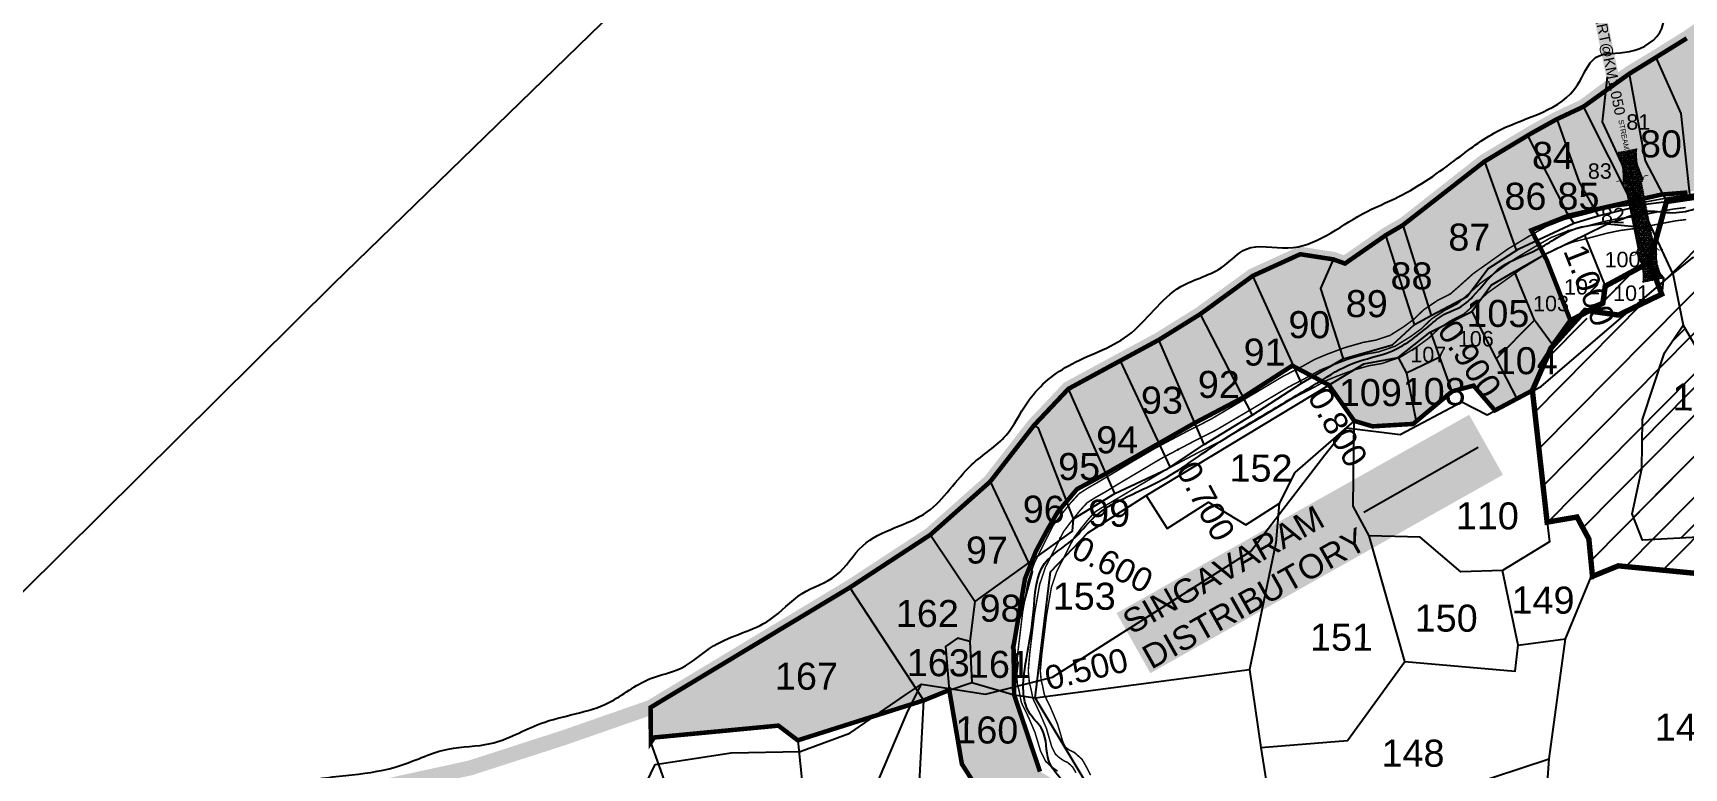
# Model space of a CAD drawing. Header units: inches. Extents: x 177544 to 239871, y 1610424 to 1630335.
# Drawn here: x 178456 to 179556, y 1615857 to 1616347 of the extents above; entities that cross this region are included whole.
import ezdxf
from ezdxf.enums import TextEntityAlignment as Align

# ---------------------------------------------------------------- set-up
doc = ezdxf.new("R2010")
doc.units = ezdxf.units.IN
doc.header["$MEASUREMENT"] = 0
doc.linetypes.add('DASHED2', pattern=[0.375, 0.25, -0.125])
doc.linetypes.add('HIDDEN2', pattern=[0.1875, 0.125, -0.0625])
for name, color, linetype in [('CANAL1', 7, 'Continuous'), ('CSMark', 72, 'Continuous'), ('PAPER SIZE', 5, 'Continuous'), ('PLOT', 7, 'Continuous'), ('PLOT NO', 7, 'Continuous'), ('PLOTS NO', 7, 'Continuous'), ('ROAD', 1, 'Continuous'), ('STREAM', 4, 'Continuous'), ('STRUCTURE', 5, 'Continuous'), ('text2', 7, 'Continuous'), ('VILLAGE BOUNDARY STONES', 1, 'Continuous'), ('VILLAGE BOUNDRY', 5, 'Continuous'), ('wua1', 3, 'Continuous')]:
    doc.layers.add(name, color=color, linetype=linetype)
doc.styles.add('FONT1', font='Arial')
doc.styles.get("Standard").update_dxf_attribs({"font": 'arial.ttf'})
doc.dimstyles.get("Standard").update_dxf_attribs({"dimtxt": 0.18, "dimasz": 0.18, "dimexe": 0.18, "dimexo": 0.0625, "dimgap": 0.09, "dimtad": 0, "dimtih": 1, "dimtoh": 1, "dimdec": 4, "dimzin": 0, "dimdsep": 46, "dimtxsty": 'Standard', "dimcen": 0.09, "dimadec": 0, "dimazin": 0, "dimtfac": 1, "dimtdec": 4, "dimtofl": 0, "dimtmove": 0, "dimatfit": 3, "dimfxl": 1, "dimtolj": 1, "dimtzin": 0, "dimarcsym": 0})

# ---------------------------------------------------------------- blocks, each defined once
blk = doc.blocks.new('SP')
at = {"layer": 'STRUCTURE'}
h = blk.add_hatch(dxfattribs=at)
h.set_pattern_fill('DASH', color=256, scale=8, style=0)
edge = h.paths.add_edge_path()
edge.add_spline(control_points=[(769825.7, 1706742.1), (769825.3, 1706741.8), (769823.8, 1706740.8), (769820.9, 1706740.3), (769817, 1706739.7), (769811.4, 1706738.9), (769804, 1706739.7), (769798.4, 1706741), (769795.6, 1706741.6)], knot_values=[0, 0, 0, 0, 1.613557, 5.24513, 8.624976, 13.470124, 22.190216, 30.746377, 30.746377, 30.746377, 30.746377], degree=3, periodic=0)
edge.add_line((769795.6, 1706741.6), (769792.6, 1706739.6))
edge.add_line((769792.6, 1706739.6), (769732.6, 1706739.6))
edge.add_line((769732.6, 1706739.6), (769729.6, 1706741.6))
edge.add_spline(control_points=[(769729.6, 1706741.6), (769726.9, 1706740.9), (769721.3, 1706739.5), (769713.9, 1706738.5), (769708.3, 1706739.1), (769704.4, 1706739.6), (769701.5, 1706740), (769700, 1706741), (769699.5, 1706741.3)], knot_values=[0, 0, 0, 0, 8.556161, 17.276253, 22.121402, 25.501247, 29.13282, 30.746377, 30.746377, 30.746377, 30.746377], degree=3, periodic=0)
edge.add_line((769699.5, 1706741.3), (769699.5, 1706722.1))
edge.add_spline(control_points=[(769699.5, 1706722.1), (769700, 1706722.4), (769701.4, 1706723.4), (769704.3, 1706724), (769708.2, 1706724.5), (769713.8, 1706725.3), (769721.2, 1706724.5), (769726.8, 1706723.3), (769729.6, 1706722.6)], knot_values=[0, 0, 0, 0, 1.613557, 5.24513, 8.624976, 13.470124, 22.190216, 30.746377, 30.746377, 30.746377, 30.746377], degree=3, periodic=0)
edge.add_line((769729.6, 1706722.6), (769732.6, 1706724.6))
edge.add_line((769732.6, 1706724.6), (769792.6, 1706724.6))
edge.add_line((769792.6, 1706724.6), (769795.6, 1706722.6))
edge.add_spline(control_points=[(769795.6, 1706722.6), (769798.4, 1706723.3), (769803.9, 1706724.8), (769811.3, 1706725.8), (769817, 1706725.1), (769820.9, 1706724.7), (769823.8, 1706724.2), (769825.2, 1706723.3), (769825.7, 1706723)], knot_values=[0, 0, 0, 0, 8.556161, 17.276253, 22.121402, 25.501247, 29.13282, 30.746377, 30.746377, 30.746377, 30.746377], degree=3, periodic=0)
edge.add_line((769825.7, 1706723), (769825.7, 1706742.1))
h.paths.add_polyline_path([(769764.2, 1706732.1, -1), (769761.1, 1706732.1, -1)], flags=0)
h.paths.add_polyline_path([(769761.1, 1706732.1, 1), (769764.2, 1706732.1, 1)], flags=16)
at = {"layer": 'STRUCTURE', "const_width": 0.628}
for points in [[(769726.6, 1706747.6), (769726.6, 1706743.6), (769732.6, 1706739.6), (769792.6, 1706739.6), (769798.6, 1706743.6), (769798.6, 1706747.6)], [(769726.6, 1706716.6), (769726.6, 1706720.6), (769732.6, 1706724.6), (769792.6, 1706724.6), (769798.6, 1706720.6), (769798.6, 1706716.6)]]:
    blk.add_lwpolyline(points, dxfattribs=at)
at = {"layer": 'STRUCTURE', "color": 3}
blk.add_lwpolyline([(769732.6, 1706724.6), (769792.6, 1706724.6)], dxfattribs=at)
blk.add_lwpolyline([(769732.6, 1706724.6), (769792.6, 1706724.6)], dxfattribs=at)
at = {"layer": 'STRUCTURE', "color": 0}
blk.add_circle((769762.6, 1706732.1), 1.55, dxfattribs=at)
at = {"layer": 'STRUCTURE'}
for points in [[(769699.5, 1706741.3), (769700.9, 1706740.5), (769704.4, 1706739.6), (769707.8, 1706739.2), (769712.6, 1706738.8), (769721.3, 1706739.7), (769729.6, 1706741.6)], [(769825.7, 1706742.1), (769824.3, 1706741.3), (769820.8, 1706740.3), (769817.5, 1706739.8), (769812.7, 1706739.2), (769804, 1706739.9), (769795.6, 1706741.6)], [(769699.5, 1706722.1), (769700.9, 1706723), (769704.4, 1706724), (769707.7, 1706724.5), (769712.5, 1706725), (769721.2, 1706724.4), (769729.6, 1706722.6)], [(769825.7, 1706723), (769824.3, 1706723.8), (769820.8, 1706724.7), (769817.4, 1706725.1), (769812.6, 1706725.5), (769803.9, 1706724.6), (769795.6, 1706722.6)]]:
    blk.add_spline(points, degree=3, dxfattribs=at)
at = {"layer": 'STRUCTURE', "color": 0}
blk.add_text('STREAM', height=5, dxfattribs=at).set_placement((769684.3, 1706732.1), align=Align.MIDDLE_CENTER)
for points in [[(769727.4, 1706732.1), (769700.8, 1706732.1)], [(769824.4, 1706732.1), (769800.5, 1706732.1)]]:
    blk.add_leader(points, dimstyle='Standard', override={"dimasz": 10, "dimgap": 0.09, "dimtad": 0}, dxfattribs=at)

msp = doc.modelspace()

# ---------------------------------------------------------------- hatches: boundary and pattern name
at = {"layer": 'PLOT'}
h = msp.add_hatch(dxfattribs=at)
h.set_pattern_fill('ANSI31', color=11, scale=256.5108, angle=0.3357)
h.set_pattern_definition([(45.3357, (177263.784, 1610591.874), (-22.80503, 22.53933), [])])
h.paths.add_polyline_path([(179585.1, 1616083.4), (179577.8, 1616113.6), (179555.2, 1616152.3), (179542.8, 1616134), (179528.2, 1616089.6), (179527.6, 1616056.8), (179521.2, 1616026.8), (179528.1, 1616009.1), (179572.6, 1616011.5), (179572.6, 1616012.3), (179590, 1616012.5), (179593.2, 1616024.4)])
h.paths.add_polyline_path([(179554.5, 1616096.7), (179583.6, 1616096.9), (179583.5, 1616112.4), (179554.4, 1616112.2)], flags=24)
at = {"layer": 'PLOT NO'}
h = msp.add_hatch(dxfattribs=at)
h.set_pattern_fill('ANSI31', color=30, scale=153.90648, angle=0.3357)
h.set_pattern_definition([(45.33573, (177263.784, 1610591.874), (-13.683016, 13.523596), [])])
edge = h.paths.add_edge_path()
edge.add_line((179468.5, 1616139), (179480.2, 1616155.3))
edge.add_line((179480.2, 1616155.3), (179501.7, 1616167))
edge.add_line((179501.7, 1616167), (179503.3, 1616178.3))
edge.add_line((179503.3, 1616178.3), (179532.9, 1616194.3))
edge.add_line((179532.9, 1616194.3), (179544.1, 1616234.7))
edge.add_line((179544.1, 1616234.7), (179572.3, 1616240.4))
edge.add_line((179572.3, 1616240.4), (179593.2, 1616238.3))
edge.add_line((179593.2, 1616238.3), (179696.7, 1616203.7))
edge.add_line((179696.7, 1616203.7), (179718.3, 1616204.1))
edge.add_line((179718.3, 1616204.1), (179728.3, 1616196.6))
edge.add_line((179728.3, 1616196.6), (179750.8, 1616168.6))
edge.add_line((179750.8, 1616168.6), (179763.9, 1616178.9))
edge.add_line((179763.9, 1616178.9), (179755.2, 1616081.8))
edge.add_line((179755.2, 1616081.8), (179756.1, 1616073.1))
edge.add_line((179756.1, 1616073.1), (179715.7, 1616078.2))
edge.add_line((179715.7, 1616078.2), (179724.9, 1616038.2))
edge.add_line((179724.9, 1616038.2), (179672.5, 1616033.7))
edge.add_line((179672.5, 1616033.7), (179668.2, 1615978.9))
edge.add_line((179668.2, 1615978.9), (179654.3, 1615978.5))
edge.add_line((179654.3, 1615978.5), (179611.9, 1615983.9))
edge.add_line((179611.9, 1615983.9), (179601.5, 1616005.8))
edge.add_line((179601.5, 1616005.8), (179590, 1616012.5))
edge.add_line((179590, 1616012.5), (179572.6, 1616011.5))
edge.add_line((179572.6, 1616011.5), (179573.7, 1615986.1))
edge.add_line((179573.7, 1615986.1), (179512, 1615992.1))
edge.add_line((179512, 1615992.1), (179494.8, 1615985.1))
edge.add_line((179494.8, 1615985.1), (179492.4, 1616010))
edge.add_line((179492.4, 1616010), (179484.5, 1616024.6))
edge.add_line((179484.5, 1616024.6), (179464.6, 1616021.2))
edge.add_line((179464.6, 1616021.2), (179454.8, 1616108.9))
edge.add_line((179454.8, 1616108.9), (179467.1, 1616137))
edge.add_line((179467.1, 1616137), (179489.9, 1616162.2))
edge.add_line((179489.9, 1616162.2), (179512.1, 1616159.1))
edge.add_line((179512.1, 1616159.1), (179540.9, 1616173))
edge.add_line((179540.9, 1616173), (179532.9, 1616194.3))
edge.add_line((179532.9, 1616194.3), (179544.1, 1616234.7))
edge.add_line((179544.1, 1616234.7), (179578.7, 1616239.8))
edge.add_line((179578.7, 1616239.8), (179593.2, 1616238.3))
at = {"layer": 'PLOTS NO'}
h = msp.add_hatch(color=2, dxfattribs=at)
h.dxf.hatch_style = 1
h.paths.add_polyline_path([(178867.8, 1615874.6), (178867.6, 1615897.8), (179000.2, 1615977.6), (179053.8, 1616012.7), (179093.8, 1616048.2), (179122.8, 1616085.5), (179145.9, 1616110), (179180.4, 1616128.7), (179206.1, 1616142.6), (179233.6, 1616159.7), (179268.6, 1616185.2), (179300.2, 1616199.6), (179322.1, 1616196.2), (179330, 1616193.4), (179357.2, 1616212.3), (179368.6, 1616219), (179422.8, 1616261.3), (179453.7, 1616279.9), (179471, 1616289.5), (179488.9, 1616297.9), (179519.2, 1616319.7), (179537.1, 1616330.7), (179557.6, 1616343.4), (179575.8, 1616356), (179544.8, 1616379.4), (179586.2, 1616413.3), (179633.5, 1616434.5), (179676.3, 1616467.2), (179697.5, 1616470.4), (179699.6, 1616484.7), (179739.8, 1616518.3), (179793.3, 1616563.4), (179825.4, 1616578.2), (179843.8, 1616594.6), (179876.7, 1616624), (179968, 1616686), (180027.7, 1616739.3), (180071.4, 1616771.9), (180120.8, 1616793.1), (180137.4, 1616784.4), (180149, 1616707), (180212.6, 1616683.4), (180250.7, 1616668.9), (180293.4, 1616654.9), (180400.5, 1616591.4), (180454.1, 1616552.7), (180448.5, 1616546.7), (180402.7, 1616466), (180311, 1616522.7), (180284.3, 1616538.3), (180272.8, 1616533.9), (180260.2, 1616527.7), (180265.9, 1616510.7), (180256.7, 1616511.7), (180259.7, 1616500.5), (180267.5, 1616499.1), (180270.2, 1616492), (180236.4, 1616477.7), (180242, 1616455.2), (180248.9, 1616426.1), (180255.2, 1616355.1), (180270.7, 1616369.5), (180288.7, 1616342.6), (180297.9, 1616339.8), (180287, 1616328.5), (180299, 1616323), (180292.9, 1616303.2), (180281.8, 1616297.8), (180275.8, 1616300.9), (180242.6, 1616287.5), (180181.2, 1616285.7), (180150.4, 1616265.7), (180143.9, 1616240.5), (180130.7, 1616237.3), (180115.2, 1616233.6), (180113.7, 1616233.9), (180097.2, 1616237.9), (180080.8, 1616233.7), (180080.7, 1616247.7), (180073.6, 1616276.3), (180057.9, 1616307.2), (180054.4, 1616337), (180048.3, 1616343.8), (180053.8, 1616345.9), (180046.7, 1616365.3), (180034.4, 1616386.8), (180015.6, 1616397.9), (180017.7, 1616409.6), (179994.6, 1616436.6), (179984.4, 1616449), (179970.5, 1616446.4), (179957.5, 1616484.7), (179943.3, 1616510.6), (179918.2, 1616496.2), (179910.8, 1616492.7), (179880.1, 1616474.3), (179865.7, 1616473.7), (179851.1, 1616474.5), (179830.8, 1616470.9), (179812.8, 1616466.5), (179777.5, 1616453.7), (179767.9, 1616449.2), (179760.7, 1616444.4), (179754.9, 1616437.8), (179751.3, 1616432.4), (179748.7, 1616427.8), (179745, 1616424.6), (179740.2, 1616423.6), (179725.8, 1616421.6), (179717.8, 1616417.1), (179694.8, 1616401.8), (179687.1, 1616393.1), (179682.7, 1616385.7), (179679.7, 1616379.1), (179675.7, 1616374.7), (179672.1, 1616373.9), (179666.3, 1616371.7), (179656.9, 1616369.3), (179649.8, 1616366.6), (179636.8, 1616357.5), (179625.4, 1616348.3), (179613.4, 1616339), (179604, 1616330.6), (179592.9, 1616318.2), (179586.5, 1616306.3), (179582.1, 1616291.5), (179573.9, 1616244.8), (179558.1, 1616240.7), (179540.6, 1616239.3), (179478.8, 1616225.3), (179454.1, 1616215.6), (179464.5, 1616195.3), (179480.2, 1616155.3), (179468.5, 1616139), (179454.8, 1616108.9), (179444.5, 1616103.4), (179429.8, 1616095.6), (179415.6, 1616112.1), (179401.4, 1616108.3), (179377.3, 1616088.2), (179375.4, 1616086.6), (179348.3, 1616085), (179336.2, 1616088.6), (179319.3, 1616112.5), (179294.9, 1616125.4), (179260.9, 1616103.5), (179229.7, 1616087.1), (179169.9, 1616053), (179151.6, 1616043.2), (179138.7, 1616027.9), (179132, 1616016.4), (179124.1, 1616001.6), (179116.9, 1615983.4), (179113.4, 1615962.7), (179109.3, 1615938.6), (179109.7, 1615906.2), (179126.9, 1615855.1), (179143.6, 1615845.3), (179087.8, 1615839.9), (179074.9, 1615860.1), (179066.5, 1615909.4), (179049.5, 1615902.5), (178965.6, 1615875.9), (178952.7, 1615885.7), (178870, 1615877.8)])

# ---------------------------------------------------------------- linework, layer by layer
at = {"layer": 'CANAL1', "color": 200, "const_width": 1}
for points in [[(179138.6, 1615855.4), (179134.3, 1615858.5), (179130.6, 1615862), (179127.3, 1615868.7), (179123.6, 1615881.1), (179119.4, 1615891), (179114.5, 1615901.1), (179113.1, 1615908.4), (179111.9, 1615913.3), (179111, 1615922.1), (179112.2, 1615934.8), (179115.4, 1615961.6), (179119, 1615981.8), (179123.3, 1615994.4), (179129.9, 1616007.4), (179135.8, 1616019.2), (179141.9, 1616027.2), (179147.5, 1616034.2), (179153, 1616040.2), (179158.6, 1616043.8), (179166.6, 1616048.4), (179176.6, 1616054.4), (179188.6, 1616061.6), (179203.6, 1616070.4), (179224.9, 1616081.7), (179240.5, 1616089.6), (179263.3, 1616103.1), (179288.4, 1616118.1), (179301.7, 1616125), (179309.9, 1616129.6), (179318.3, 1616133.1), (179329.6, 1616137.3), (179342.1, 1616140.9), (179350.5, 1616142.4), (179359.9, 1616145.5), (179369.1, 1616151.3), (179375.7, 1616156.2), (179382.5, 1616162.7), (179391.9, 1616169), (179400.2, 1616173.2), (179406.6, 1616178.8), (179415.3, 1616186.6), (179438.5, 1616203.1), (179452, 1616211.3), (179463.7, 1616217.9), (179476.4, 1616222.9), (179488.9, 1616226), (179500.9, 1616229.2), (179510.5, 1616231.2), (179521.1, 1616232.5), (179534.3, 1616235.2), (179547.5, 1616237.6), (179556.6, 1616238.7)], [(179160.6, 1615852.7), (179157.9, 1615858), (179155, 1615863.2), (179149.7, 1615867.9), (179146.7, 1615869.3), (179144.5, 1615870.8), (179143.7, 1615871.6), (179142.2, 1615874.6), (179138.7, 1615886.5), (179134, 1615897.6), (179129.8, 1615906.3), (179128.7, 1615911.9), (179127.7, 1615915.9), (179127.1, 1615922.2), (179128.1, 1615933.1), (179131.3, 1615959.2), (179134.5, 1615977.8), (179138, 1615988.2), (179144.1, 1616000.2), (179149.4, 1616010.6), (179154.5, 1616017.4), (179159.7, 1616023.8), (179163.5, 1616027.9), (179167, 1616030.2), (179174.7, 1616034.7), (179184.8, 1616040.7), (179196.8, 1616047.8), (179211.5, 1616056.5), (179232.2, 1616067.5), (179248.2, 1616075.6), (179271.5, 1616089.3), (179296.2, 1616104.2), (179309.3, 1616110.9), (179316.9, 1616115.2), (179324.2, 1616118.2), (179334.6, 1616122.1), (179345.7, 1616125.3), (179354.5, 1616126.8), (179366.8, 1616131), (179378.1, 1616138.1), (179386, 1616143.9), (179392.5, 1616150.1), (179400, 1616155.1), (179409.2, 1616159.8), (179417.2, 1616166.9), (179425.3, 1616174.1), (179447.2, 1616189.7), (179460.1, 1616197.5), (179470.6, 1616203.4), (179481.3, 1616207.6), (179492.8, 1616210.5), (179504.5, 1616213.6), (179513.1, 1616215.4), (179523.6, 1616216.8), (179537.3, 1616219.4), (179549.9, 1616221.8), (179557.2, 1616222.7)]]:
    msp.add_lwpolyline(points, dxfattribs=at)
at = {"layer": 'CANAL1', "color": 1, "linetype": 'HIDDEN2', "ltscale": 2, "const_width": 1}
msp.add_lwpolyline([(179150.9, 1615854.3), (179148.7, 1615858.1), (179145.3, 1615861.2), (179142.7, 1615862.3), (179139.4, 1615864.7), (179137.1, 1615866.8), (179134.7, 1615871.7), (179131.2, 1615883.8), (179126.7, 1615894.3), (179122.2, 1615903.7), (179120.9, 1615910.2), (179119.8, 1615914.6), (179119.1, 1615922.1), (179120.1, 1615933.9), (179123.3, 1615960.4), (179126.7, 1615979.8), (179130.6, 1615991.3), (179137, 1616003.8), (179142.6, 1616014.9), (179148.2, 1616022.3), (179153.6, 1616029), (179158.3, 1616034.1), (179162.8, 1616037), (179170.7, 1616041.5), (179180.7, 1616047.6), (179192.7, 1616054.7), (179207.5, 1616063.5), (179228.5, 1616074.6), (179244.3, 1616082.6), (179267.4, 1616096.2), (179292.3, 1616111.1), (179305.5, 1616118), (179313.4, 1616122.4), (179321.3, 1616125.6), (179332.1, 1616129.7), (179343.9, 1616133.1), (179352.5, 1616134.6), (179363.3, 1616138.3), (179373.6, 1616144.7), (179380.9, 1616150), (179387.5, 1616156.4), (179396, 1616162), (179404.7, 1616166.5), (179411.9, 1616172.8), (179420.3, 1616180.4), (179442.9, 1616196.4), (179456.1, 1616204.4), (179467.2, 1616210.7), (179478.9, 1616215.3), (179490.9, 1616218.3), (179502.7, 1616221.4), (179511.8, 1616223.3), (179522.4, 1616224.6), (179535.8, 1616227.3), (179548.7, 1616229.7), (179556.9, 1616230.7)], dxfattribs=at)
at = {"layer": 'PLOT'}
for points in [[(179537.1, 1616330.7), (179553.7, 1616293.3), (179559.7, 1616237.7)], [(179519.2, 1616319.7), (179529.9, 1616261.8), (179544.1, 1616234.7)], [(179159.7, 1615844.2), (179123.8, 1615904.1), (179133.8, 1615988), (179158.7, 1616014), (179197.7, 1616038.9), (179319.3, 1616112.5), (179342.6, 1616126.7), (179365.4, 1616130.9), (179386.8, 1616147.7), (179414.4, 1616161.5), (179427.4, 1616179.1), (179442.8, 1616188), (179462.8, 1616199.4), (179489.5, 1616212.4), (179504.8, 1616219.9), (179523, 1616218.1), (179522.5, 1616231), (179488.9, 1616297.9)], [(179471, 1616289.5), (179486, 1616247.7), (179498.7, 1616225.1)], [(179482.3, 1616220.2), (179478.2, 1616226.7), (179451.7, 1616278.7)], [(179422.8, 1616261.3), (179444.1, 1616202.2)], [(179126.9, 1615855.1), (179109.7, 1615906.2), (179112.4, 1615927.2), (179108.2, 1615937.8), (179121.9, 1615988.2), (179119.2, 1615994), (179148.5, 1616015.2), (179149.3, 1616023.5), (179176.7, 1616040.3), (179211.8, 1616056.6), (179236.2, 1616072.8), (179268.2, 1616092.5), (179301, 1616113.7), (179328.9, 1616129.9), (179361.7, 1616139.3), (179376.2, 1616152.9), (179387.4, 1616158.7), (179411.4, 1616171.4), (179425.2, 1616189.8), (179445.8, 1616203.3), (179482.3, 1616220.2), (179498.7, 1616225.1), (179522.5, 1616231), (179526.7, 1616232.4), (179544.1, 1616234.7), (179561.3, 1616238)], [(179376.2, 1616152.9), (179357.2, 1616212.3)], [(179401.4, 1616108.3), (179415.6, 1616112.1), (179429.8, 1616095.6), (179442.8, 1616102.5), (179454.8, 1616108.9), (179467.1, 1616137), (179480.2, 1616155.3), (179489.9, 1616162.2), (179501.7, 1616167), (179503.3, 1616178.3), (179532.9, 1616194.3), (179523, 1616218.1)], [(179489.5, 1616212.4), (179503.3, 1616178.3)], [(179480.2, 1616155.3), (179462.8, 1616199.4)], [(179322.1, 1616196.2), (179313.6, 1616176.8), (179328.9, 1616129.9)], [(179468.5, 1616139), (179456.2, 1616155.7), (179442.8, 1616188)], [(179532.9, 1616194.3), (179542, 1616184.2), (179540.9, 1616173), (179512.1, 1616159.1), (179489.9, 1616162.2)], [(179301, 1616113.7), (179268.6, 1616185.2)], [(179233.6, 1616159.7), (179268.2, 1616092.5)], [(179414.4, 1616161.5), (179430.7, 1616130), (179444.5, 1616103.4)], [(179430.7, 1616130), (179456.2, 1616155.7)], [(179236.2, 1616072.8), (179206.1, 1616142.6)], [(179336.2, 1616088.6), (179348.3, 1616085), (179375.4, 1616086.6), (179401.4, 1616108.3), (179393.2, 1616131), (179387.1, 1616147.9)], [(179180.4, 1616128.7), (179213.6, 1616057.5)], [(179365.4, 1616130.9), (179371, 1616120.3), (179377.3, 1616088.2)], [(179393.2, 1616131), (179371, 1616120.3)], [(179176.7, 1616040.3), (179145.9, 1616110)], [(179445.3, 1615939.2), (179434.9, 1615989), (179407.1, 1615988.2), (179380, 1616011.2), (179346, 1616012), (179335.5, 1616031.8), (179336.2, 1616088.6), (179319.3, 1616112.5)], [(179454.8, 1616108.9), (179464.6, 1616021.2), (179466.1, 1616008), (179434.9, 1615989)], [(179336.2, 1616088.6), (179296.7, 1616054.3), (179286.2, 1616033.7), (179283.9, 1616007.5), (179266.4, 1615923)], [(179149.3, 1616023.5), (179126, 1616083.8), (179122.8, 1616085.5)], [(179093.8, 1616048.2), (179119.2, 1615994), (179083.6, 1615968.4), (179053.8, 1616012.7)], [(179197.7, 1616038.9), (179211.7, 1616016.9), (179239.1, 1616034.4), (179263.9, 1616019.3), (179286.2, 1616033.7)], [(179464.6, 1616021.2), (179484.5, 1616024.6), (179492.4, 1616010), (179495, 1615983.3)], [(179369.8, 1615928.5), (179346, 1616012)], [(178867.8, 1615874.6), (178870, 1615877.8), (178952.7, 1615885.7), (178965.6, 1615875.9), (179049.5, 1615902.5), (179066.5, 1615909.4), (179081.5, 1615914.4), (179109.7, 1615906.2), (179123.8, 1615904.1), (179266.4, 1615923), (179273.9, 1615871.2), (179331.6, 1615875.8), (179369.8, 1615928.5), (179443.3, 1615921.9), (179445.3, 1615939.2), (179476.9, 1615943.4), (179494, 1615984.7), (179512, 1615992.1), (179573.7, 1615986.1)], [(179049.5, 1615902.5), (179000.2, 1615977.6)], [(179083.6, 1615968.4), (179080.2, 1615941.7), (179081.5, 1615914.4)], [(179080.2, 1615941.7), (179071.9, 1615944), (179064.1, 1615938.4), (179066.5, 1615909.4)], [(179554.8, 1615772.3), (179461.1, 1615794.6), (179466, 1615863.6), (179476.9, 1615943.4)], [(179066.5, 1615909.4), (179074.9, 1615860.1), (179087.8, 1615839.9), (179088.1, 1615829.8), (179093.8, 1615781.5), (179084.4, 1615752), (179059.2, 1615743), (179046.4, 1615732.5), (179036.1, 1615728.3), (178996.6, 1615712.3), (178961.3, 1615688.9), (178949, 1615732.3), (178984.2, 1615747)], [(178972.2, 1615812.3), (178984.2, 1615747), (179002.4, 1615753.2), (179024, 1615767.6), (179043.3, 1615800.4), (179045.5, 1615826.8), (179049.5, 1615902.5)], [(178667.4, 1615704.7), (178663.4, 1615677.5), (178765.8, 1615673.3), (178797.4, 1615674.2), (178821.8, 1615676.9), (178886.7, 1615692.9), (178938.6, 1615716.1), (178900.8, 1615781.9), (178867.8, 1615874.6), (178867.6, 1615897.8)], [(178965.6, 1615875.9), (178972.2, 1615812.3), (178900.1, 1615784)], [(179273.9, 1615871.2), (179284.6, 1615803.9), (179331.4, 1615766.3), (179342.5, 1615690.9)], [(179284.6, 1615803.9), (179466, 1615863.6)]]:
    msp.add_lwpolyline(points, dxfattribs=at)
at = {"layer": 'PLOT', "color": 30, "const_width": 3.59}
for points in [[(179573.7, 1615986.1), (179512, 1615992.1), (179494.8, 1615985.1), (179492.4, 1616010), (179484.5, 1616024.6), (179464.6, 1616021.2), (179454.8, 1616108.9), (179467.1, 1616137), (179489.9, 1616162.2), (179512.1, 1616159.1), (179540.9, 1616173), (179532.9, 1616194.3), (179544.1, 1616234.7), (179578.7, 1616239.8)], [(179468.5, 1616139), (179480.2, 1616155.3), (179501.7, 1616167), (179503.3, 1616178.3), (179532.9, 1616194.3), (179544.1, 1616234.7), (179572.3, 1616240.4)]]:
    msp.add_lwpolyline(points, dxfattribs=at)
at = {"layer": 'PLOT NO'}
msp.add_lwpolyline([(179368.6, 1616219), (179387.4, 1616158.7)], dxfattribs=at)
at = {"layer": 'ROAD'}
for points in [[(178217.3, 1615744.5), (178656.7, 1616180.2), (179075.5, 1616587.1)], [(179548.4, 1616186.7), (179501.4, 1616287.7), (179504.7, 1616317.7)], [(179663.1, 1615986.9), (179665.5, 1616044), (179688.5, 1616078.7), (179706.3, 1616098.5), (179710.4, 1616153), (179690, 1616182.8), (179626.1, 1616199.5), (179561.2, 1616197.3), (179548.4, 1616186.7)], [(179015.6, 1615840.5), (179039, 1615895.4), (179048.1, 1615913.3), (179090.6, 1615906.7), (179135.2, 1615917.9), (179267.2, 1616001.9), (179316.6, 1616066.1), (179331.1, 1616083.9), (179366.8, 1616079.6), (179407.7, 1616101.3), (179424.7, 1616092.7), (179460.6, 1616111.6), (179548.4, 1616186.7)], [(179548.4, 1616186.7), (179555.2, 1616152.3), (179577.8, 1616113.6), (179585.1, 1616083.4), (179593.2, 1616024.4), (179590, 1616012.5), (179528.1, 1616009.1), (179521.2, 1616026.8), (179527.6, 1616056.8), (179528.2, 1616089.6), (179542.8, 1616134), (179555.2, 1616152.3)]]:
    msp.add_lwpolyline(points, dxfattribs=at)
at = {"layer": 'STREAM'}
for points in [[(178241.5, 1615754.2), (178249.6, 1615760.1), (178266, 1615761.9), (178306, 1615772), (178335.9, 1615775.1), (178352.7, 1615783.2), (178375.9, 1615783.1), (178403.8, 1615792.6), (178436.1, 1615798), (178464.1, 1615804.4), (178487.1, 1615814.9), (178521.3, 1615817.7), (178559, 1615828.3), (178597.1, 1615831.9), (178634.2, 1615847.2), (178669, 1615852.9), (178701.5, 1615859.3), (178732.9, 1615870.1), (178761, 1615873.7), (178794.3, 1615887.1), (178839.9, 1615901.1), (178866.9, 1615916.8), (178887.9, 1615924), (178909.6, 1615938.8), (178947.2, 1615956.3), (178968.5, 1615973.6), (178991.1, 1615985.8), (179008.9, 1616005.5), (179051.8, 1616028), (179081.4, 1616059.4), (179104.4, 1616079.1), (179118.3, 1616100.7), (179145.8, 1616125.3), (179185.4, 1616145.5), (179220.8, 1616178.1), (179249.2, 1616191.7), (179264.2, 1616203), (179292, 1616203.8), (179341.7, 1616226.5), (179365.9, 1616238), (179405, 1616263.5), (179433.4, 1616282.5), (179484.9, 1616312.3), (179496.9, 1616330.5), (179519.5, 1616334.6), (179541, 1616350), (179543, 1616370.7), (179548.7, 1616388.5), (179575, 1616417.2), (179597.2, 1616431.7), (179615.3, 1616439.2), (179651.9, 1616470.5), (179685.2, 1616488.5), (179712.7, 1616518.2), (179739.9, 1616535.7), (179770.6, 1616565.6), (179799.2, 1616581.1), (179810.5, 1616594.1), (179861.2, 1616622.3), (179880.8, 1616644.5), (179920.7, 1616668.2), (179959.7, 1616699.9), (179990.5, 1616725.7), (180014.1, 1616740.8), (180043.9, 1616765.4), (180067.6, 1616776.2), (180080.7, 1616787.7), (180103.4, 1616796.1), (180115.2, 1616799)], [(177911.3, 1615701.7), (177943.3, 1615661.3), (177959.9, 1615638), (177977.4, 1615619.3), (178001.6, 1615582.9), (178012.2, 1615556.4), (178021.6, 1615547.9), (178033.5, 1615525), (178046.1, 1615511.6), (178080.6, 1615487.6), (178110.7, 1615471.1), (178158.8, 1615479.2), (178186.1, 1615492.1), (178226.4, 1615487), (178264.5, 1615482.4), (178294.8, 1615483.3), (178322.4, 1615503.9), (178355.2, 1615508.9), (178386, 1615504.1), (178402.3, 1615502.7), (178429.7, 1615501.9), (178450.3, 1615511.8), (178465.3, 1615511.2), (178480.8, 1615517.5), (178507.5, 1615514.6), (178525.3, 1615505.6), (178567.1, 1615493.7), (178600.2, 1615491.3), (178629.5, 1615486.5), (178654.5, 1615481.6), (178671, 1615478.4), (178686.5, 1615473.9), (178703, 1615472.4), (178717, 1615468.6), (178735.6, 1615467.4), (178766.8, 1615467.2), (178815.9, 1615488.8), (178846.8, 1615505.3), (178877.5, 1615527.5), (178891.5, 1615539.4), (178918.6, 1615559.2), (178937.8, 1615565.1), (178958.2, 1615590.1), (178966.1, 1615608.9), (178984.9, 1615625.2), (179003.3, 1615638.5), (179040.4, 1615648.3), (179083.8, 1615674.9), (179117.6, 1615694), (179135.9, 1615712.5), (179153.4, 1615748.5), (179160.8, 1615792), (179160.2, 1615806.9), (179151.8, 1615838.7), (179132.8, 1615862.2), (179128.6, 1615882.7), (179120.4, 1615893.4), (179117.9, 1615930.3), (179122.6, 1615961.5), (179129.9, 1615993.6), (179148.6, 1616009.5), (179162.5, 1616024), (179192.7, 1616041.8), (179213.7, 1616052.5), (179235.1, 1616066.8), (179282.3, 1616096.5), (179312.7, 1616114.6), (179334.9, 1616126.8), (179361.6, 1616135.3), (179387.3, 1616153), (179397.7, 1616160.4), (179405.8, 1616163.9), (179415, 1616171.3), (179434.2, 1616191.2), (179457.8, 1616202.7), (179484.4, 1616216.9), (179510.3, 1616221.7), (179530.7, 1616228.2), (179546.2, 1616227.3), (179577.6, 1616238.7), (179585.2, 1616250), (179584.9, 1616269.8), (179588.1, 1616294.3), (179625.2, 1616330), (179664, 1616358.5), (179694.1, 1616380), (179702, 1616387.3), (179728.9, 1616406.6), (179751.5, 1616411.1), (179763.6, 1616437.3), (179790.7, 1616446.5), (179829.3, 1616450.8), (179857.7, 1616455.1), (179881.1, 1616460.9), (179914.2, 1616475.2), (179945, 1616499), (179981.6, 1616519.9), (180007, 1616530.4), (180045.4, 1616549), (180057.9, 1616552.7), (180055.1, 1616580.5), (180055.2, 1616605.5), (180050.2, 1616638.7), (180047, 1616655.8), (180050.6, 1616661.7), (180073.7, 1616669.2), (180107.4, 1616673.8), (180144.8, 1616663.6), (180164.1, 1616656.2), (180191.8, 1616644.3), (180213.2, 1616635.9), (180231.7, 1616632.4), (180241.9, 1616615.9), (180248.1, 1616589.9), (180264.4, 1616561), (180271.1, 1616553.4), (180279.7, 1616533.2), (180305.6, 1616506.5), (180333.1, 1616489.1), (180341.3, 1616464.4), (180345.2, 1616432.5), (180348.9, 1616412), (180341.5, 1616389.4), (180330.9, 1616361.8), (180319.4, 1616332.4), (180309.2, 1616309), (180300.4, 1616280.9), (180282.4, 1616244.5), (180266.2, 1616219.1), (180244.8, 1616166.9), (180245.8, 1616145.7), (180238.4, 1616125.6), (180235.7, 1616076.9), (180234.7, 1616042.7), (180231.2, 1615999.5), (180230.2, 1615959.5), (180232, 1615933.3), (180231.3, 1615908.3), (180240.3, 1615870.8), (180247.9, 1615844.6), (180262.7, 1615818.7), (180273.2, 1615799.1), (180274.6, 1615775.8), (180252.9, 1615713.6), (180249.3, 1615678.2), (180264.2, 1615641.3), (180266.8, 1615612.6), (180267, 1615581.7), (180269.3, 1615551.3), (180275.2, 1615533.9), (180279.9, 1615509.7), (180281.3, 1615487.2), (180288.8, 1615472.9), (180310.8, 1615464.5), (180342.5, 1615453.5), (180362.7, 1615448.5), (180382.7, 1615435.6), (180414.6, 1615419.8), (180427.4, 1615395.2), (180438.4, 1615373.3), (180449.2, 1615354.4), (180464.6, 1615322.1), (180480.7, 1615296.3), (180492.3, 1615273.4), (180506.8, 1615253), (180520.8, 1615228.9), (180531.1, 1615216.3), (180542, 1615202.4), (180563.5, 1615187), (180587.2, 1615169.7), (180616.8, 1615141.6), (180627.3, 1615128.6), (180634.5, 1615105.9), (180667.5, 1615087.6), (180689.2, 1615069.6), (180727.8, 1615035.5), (180743.1, 1615015.1), (180763.1, 1614998.9), (180784.7, 1614987.8), (180802.8, 1614970.4), (180824.1, 1614937.1), (180854.6, 1614903.9), (180873.5, 1614874), (180899.7, 1614859.3), (180924.6, 1614847.7), (180968.8, 1614803.5), (181008.8, 1614739.9), (181022.8, 1614705), (181039.2, 1614619.5), (181040.8, 1614557.8), (181051.3, 1614481.7), (181060, 1614409.5), (181058.2, 1614369.1), (181063.4, 1614328.4), (181084.7, 1614264.2), (181085.1, 1614190.4), (181086.3, 1614132.4), (181097.4, 1614096.6), (181081.4, 1614046.9), (181030.5, 1613971.1), (181017.1, 1613902.1), (181025, 1613845.6), (181021.7, 1613763), (181026.2, 1613709.4), (181023.9, 1613673.9), (180992.9, 1613613.6), (180969.5, 1613557.2), (180924.3, 1613489), (180874.8, 1613455.3), (180841.6, 1613410.1), (180834.3, 1613373.3), (180820.6, 1613359.9), (180814.5, 1613338.1), (180792.1, 1613309.2), (180781.4, 1613281.6), (180770.2, 1613266.1), (180768.6, 1613247.1), (180753.8, 1613223.2), (180748.5, 1613188.2), (180742.9, 1613146.8), (180730.6, 1613116.7), (180727.8, 1613094), (180715.9, 1613055.1), (180709.6, 1612988.7), (180734.4, 1612958.4), (180747.6, 1612929), (180735.4, 1612871), (180723.9, 1612832.5), (180723.2, 1612812.5), (180718.4, 1612778.7), (180716.5, 1612732.1), (180710.9, 1612689.5), (180716.6, 1612646.6), (180725.2, 1612604.9), (180727.6, 1612562.6), (180726.6, 1612518.8), (180732.6, 1612490.4), (180730.3, 1612452.5)]]:
    msp.add_spline(points, degree=3, dxfattribs=at)
at = {"layer": 'text2', "color": 2, "linetype": 'Continuous'}
for p in [(179526.3, 1616225.4), (179478.6, 1616215.2), (179395, 1616161.4), (179306.3, 1616118.4), (179219, 1616069.6), (179140.4, 1616010.6), (179119.9, 1615914.2)]:
    msp.add_point(p, dxfattribs=at)
at = {"layer": 'VILLAGE BOUNDARY STONES'}
msp.add_lwpolyline([(177957.9, 1615704), (178097.7, 1615717.8), (178250.3, 1615740.3), (178520.2, 1615796.1), (178735.5, 1615825), (178779.6, 1615841.1), (178815.6, 1615814.6), (178850.6, 1615818.2), (178870.7, 1615859.7), (178921.3, 1615867.5), (178967.3, 1615868.5), (179000.2, 1615880.7), (179037.3, 1615906.1), (179048.1, 1615913.3)], dxfattribs=at)
at = {"layer": 'VILLAGE BOUNDRY', "color": 5, "linetype": 'DASHED2', "ltscale": 50}
msp.add_lwpolyline([(178482.7, 1615799.7, 10, 10, 0), (178747.4, 1615857.5, 10, 10, 0), (178809.7, 1615877.6, 10, 10, 0), (178867.6, 1615897.8, 10, 10, 0), (179001.7, 1615978.6, 10, 10, 0), (179053.8, 1616012.7, 10, 10, 0), (179093.8, 1616048.2, 10, 10, 0), (179122.8, 1616085.5, 10, 10, 0), (179145.9, 1616110, 10, 10, 0), (179180.4, 1616128.7, 10, 10, 0), (179206.1, 1616142.6, 10, 10, 0), (179233.6, 1616159.7, 10, 10, 0), (179268.6, 1616185.2, 10, 10, 0), (179300.2, 1616199.6, 10, 10, 0), (179322.1, 1616196.2, 10, 10, 0), (179330, 1616193.4, 10, 10, 0), (179357.2, 1616212.3, 10, 10, 0), (179369.9, 1616219.7, 10, 10, 0), (179422.8, 1616261.3, 10, 10, 0), (179453.7, 1616279.9, 10, 10, 0), (179471, 1616289.5, 10, 10, 0), (179488.9, 1616297.9, 10, 10, 0), (179502.6, 1616308.1, 10, 10, 0), (179520.1, 1616320.4, 10, 10, 0), (179537.1, 1616330.7, 10, 10, 0), (179557.6, 1616343.4, 10, 10, 0), (179575.8, 1616356, 10, 10, 0)], format="xyseb", dxfattribs=at)
at = {"layer": 'wua1', "const_width": 3}
for points in [[(179087.8, 1615839.9), (179074.9, 1615860.1), (179066.5, 1615909.4), (179049.5, 1615902.5), (178965.6, 1615875.9), (178952.7, 1615885.7), (178870, 1615877.8), (178867.8, 1615874.6), (178867.6, 1615897.8), (179000.2, 1615977.6), (179053.8, 1616012.7), (179093.8, 1616048.2), (179122.8, 1616085.5), (179145.9, 1616110), (179180.4, 1616128.7), (179206.1, 1616142.6), (179233.6, 1616159.7), (179268.6, 1616185.2), (179300.2, 1616199.6), (179322.1, 1616196.2), (179330, 1616193.4), (179357.2, 1616212.3), (179368.6, 1616219), (179422.8, 1616261.3), (179453.7, 1616279.9), (179471, 1616289.5), (179488.9, 1616297.9), (179519.2, 1616319.7), (179537.1, 1616330.7), (179557.6, 1616343.4)], [(179558.1, 1616240.7), (179540.6, 1616239.3), (179478.8, 1616225.3), (179454.1, 1616215.6), (179464.5, 1616195.3), (179480.2, 1616155.3), (179468.5, 1616139), (179454.8, 1616108.9), (179444.5, 1616103.4), (179429.8, 1616095.6), (179415.6, 1616112.1), (179401.4, 1616108.3), (179377.3, 1616088.2), (179375.4, 1616086.6), (179348.3, 1616085), (179336.2, 1616088.6), (179319.3, 1616112.5), (179294.9, 1616125.4), (179260.9, 1616103.5), (179229.7, 1616087.1), (179169.9, 1616053), (179151.6, 1616043.2), (179138.7, 1616027.9), (179132, 1616016.4), (179124.1, 1616001.6), (179116.9, 1615983.4), (179113.4, 1615962.7), (179109.3, 1615938.6), (179109.7, 1615906.2), (179126.9, 1615855.1)]]:
    msp.add_lwpolyline(points, dxfattribs=at)

# ---------------------------------------------------------------- block references
at = {"layer": 'STRUCTURE', "color": 0, "xscale": 0.7, "yscale": 0.7, "zscale": 0.7, "rotation": 281.1443112980645}
msp.add_blockref('SP', (-1096804.3, 1913983.7), dxfattribs=at)

# ---------------------------------------------------------------- texts
at = {"layer": 'CSMark', "color": 1}
for s, rotation, p in [('1.000', 291.5384, (179482.6, 1616204.9)), ('0.900', 303.7229, (179397.5, 1616153.2)), ('0.800', 299.2668, (179311.6, 1616108.8)), ('0.700', 298.0619, (179224.2, 1616059.9)), ('0.600', 333.2293, (179150.3, 1616005.6)), ('0.500', 13.6885, (179130.6, 1615916.8))]:
    msp.add_text(s, height=16, rotation=rotation, dxfattribs=at).set_placement(p, align=Align.MIDDLE_LEFT)
at = {"layer": 'PLOT NO'}
for s, height, rotation, p in [('81', 10.26, 0.3357, (179525.3, 1616287.7)), ('84', 18, 359.7684, (179468.5, 1616265.4)), ('80', 18, 359.7684, (179540.4, 1616273.1)), ('83', 10.26, 0.3357, (179499.7, 1616255)), ('86', 18, 359.7684, (179450.2, 1616238.2)), ('85', 18, 359.7684, (179485.5, 1616238.3)), ('82', 10.26, 0.3357, (179508.4, 1616225.3)), ('87', 18, 359.7684, (179412.8, 1616211)), ('100', 10.26, 0.3357, (179514.8, 1616196.1)), ('88', 18, 359.7684, (179374.3, 1616185.2)), ('89', 18, 359.7684, (179344.5, 1616166.7)), ('102', 10.26, 0.3357, (179487.8, 1616177.9)), ('101', 10.26, 0.3357, (179520.5, 1616173.7)), ('105', 18, 359.7684, (179431.8, 1616160.2)), ('103', 10.26, 0.3357, (179467.2, 1616166.8)), ('90', 18, 359.7684, (179306.3, 1616152.7)), ('91', 18, 359.7684, (179276.5, 1616134.4)), ('106', 10.26, 0.3357, (179417.1, 1616143.3)), ('107', 10.26, 0.3357, (179385.5, 1616132.8)), ('104', 18, 359.7684, (179450.7, 1616128.7)), ('92', 18, 359.7684, (179246, 1616112.9)), ('93', 18, 359.7684, (179208.1, 1616102.4)), ('109', 18, 359.7684, (179346.9, 1616107.5)), ('108', 18, 359.7684, (179389.4, 1616108.2)), ('111', 18, 359.7684, (179569, 1616104.5)), ('94', 18, 359.7684, (179178.3, 1616076)), ('95', 18, 359.7684, (179153, 1616058.2)), ('152', 18, 359.7684, (179274.1, 1616057.2)), ('96', 18, 359.7684, (179129.4, 1616029.8)), ('99', 18, 359.7684, (179173, 1616027.2)), ('110', 18, 359.7684, (179424.8, 1616025.4)), ('97', 18, 359.7684, (179091.6, 1616002.6)), ('153', 18, 359.7684, (179156.4, 1615971.9)), ('149', 18, 359.7684, (179461.9, 1615969.3)), ('162', 18, 359.7684, (179051.9, 1615960.4)), ('98', 18, 359.7684, (179100.7, 1615963.9)), ('150', 18, 359.7684, (179397.4, 1615957.3)), ('151', 18, 359.7684, (179327.7, 1615944.6)), ('163', 18, 359.7684, (179059.2, 1615927.6)), ('161', 18, 359.7684, (179099.9, 1615926.5)), ('167', 18, 359.7684, (178971.4, 1615918.6)), ('160', 18, 359.7684, (179091.5, 1615882.8)), ('147', 18, 359.7684, (179557.3, 1615884.6)), ('148', 18, 359.7684, (179375.3, 1615867.4))]:
    msp.add_text(s, height=height, rotation=rotation, dxfattribs=at).set_placement(p, align=Align.MIDDLE_CENTER)
at = {"layer": 'STRUCTURE', "color": 5, "insert": (179492.9, 1616410.3), "char_height": 7, "width": 119.314, "attachment_point": 1, "rotation": 281.5128, "bg_fill": 1, "box_fill_scale": 1.1, "bg_fill_color": 7, "bg_fill_true_color": 16777215, "bg_fill_transparency": 0}
msp.add_mtext('PIPE CULVERT@KM1.050', dxfattribs=at)
at = {"layer": 'STRUCTURE', "color": 5, "insert": (179180.1, 1615960), "char_height": 16, "width": 266.183, "attachment_point": 1, "rotation": 29.3608, "style": 'FONT1', "bg_fill": 1, "box_fill_scale": 1.1, "bg_fill_color": 7, "bg_fill_true_color": 16777215, "bg_fill_transparency": 0}
msp.add_mtext('{\\C1;SINGAVARAM DISTRIBUTORY}', dxfattribs=at)

# ---------------------------------------------------------------- leaders
at = {"layer": 'PAPER SIZE', "color": 1}
msp.add_leader([(179418.7, 1616071), (179342.5, 1616027.7)], dimstyle='Standard', override={"dimasz": 40, "dimgap": 0.09, "dimtad": 0, "dimtfill": 2, "dimtfillclr": 5}, dxfattribs=at)

doc.saveas('drawing.dxf')
